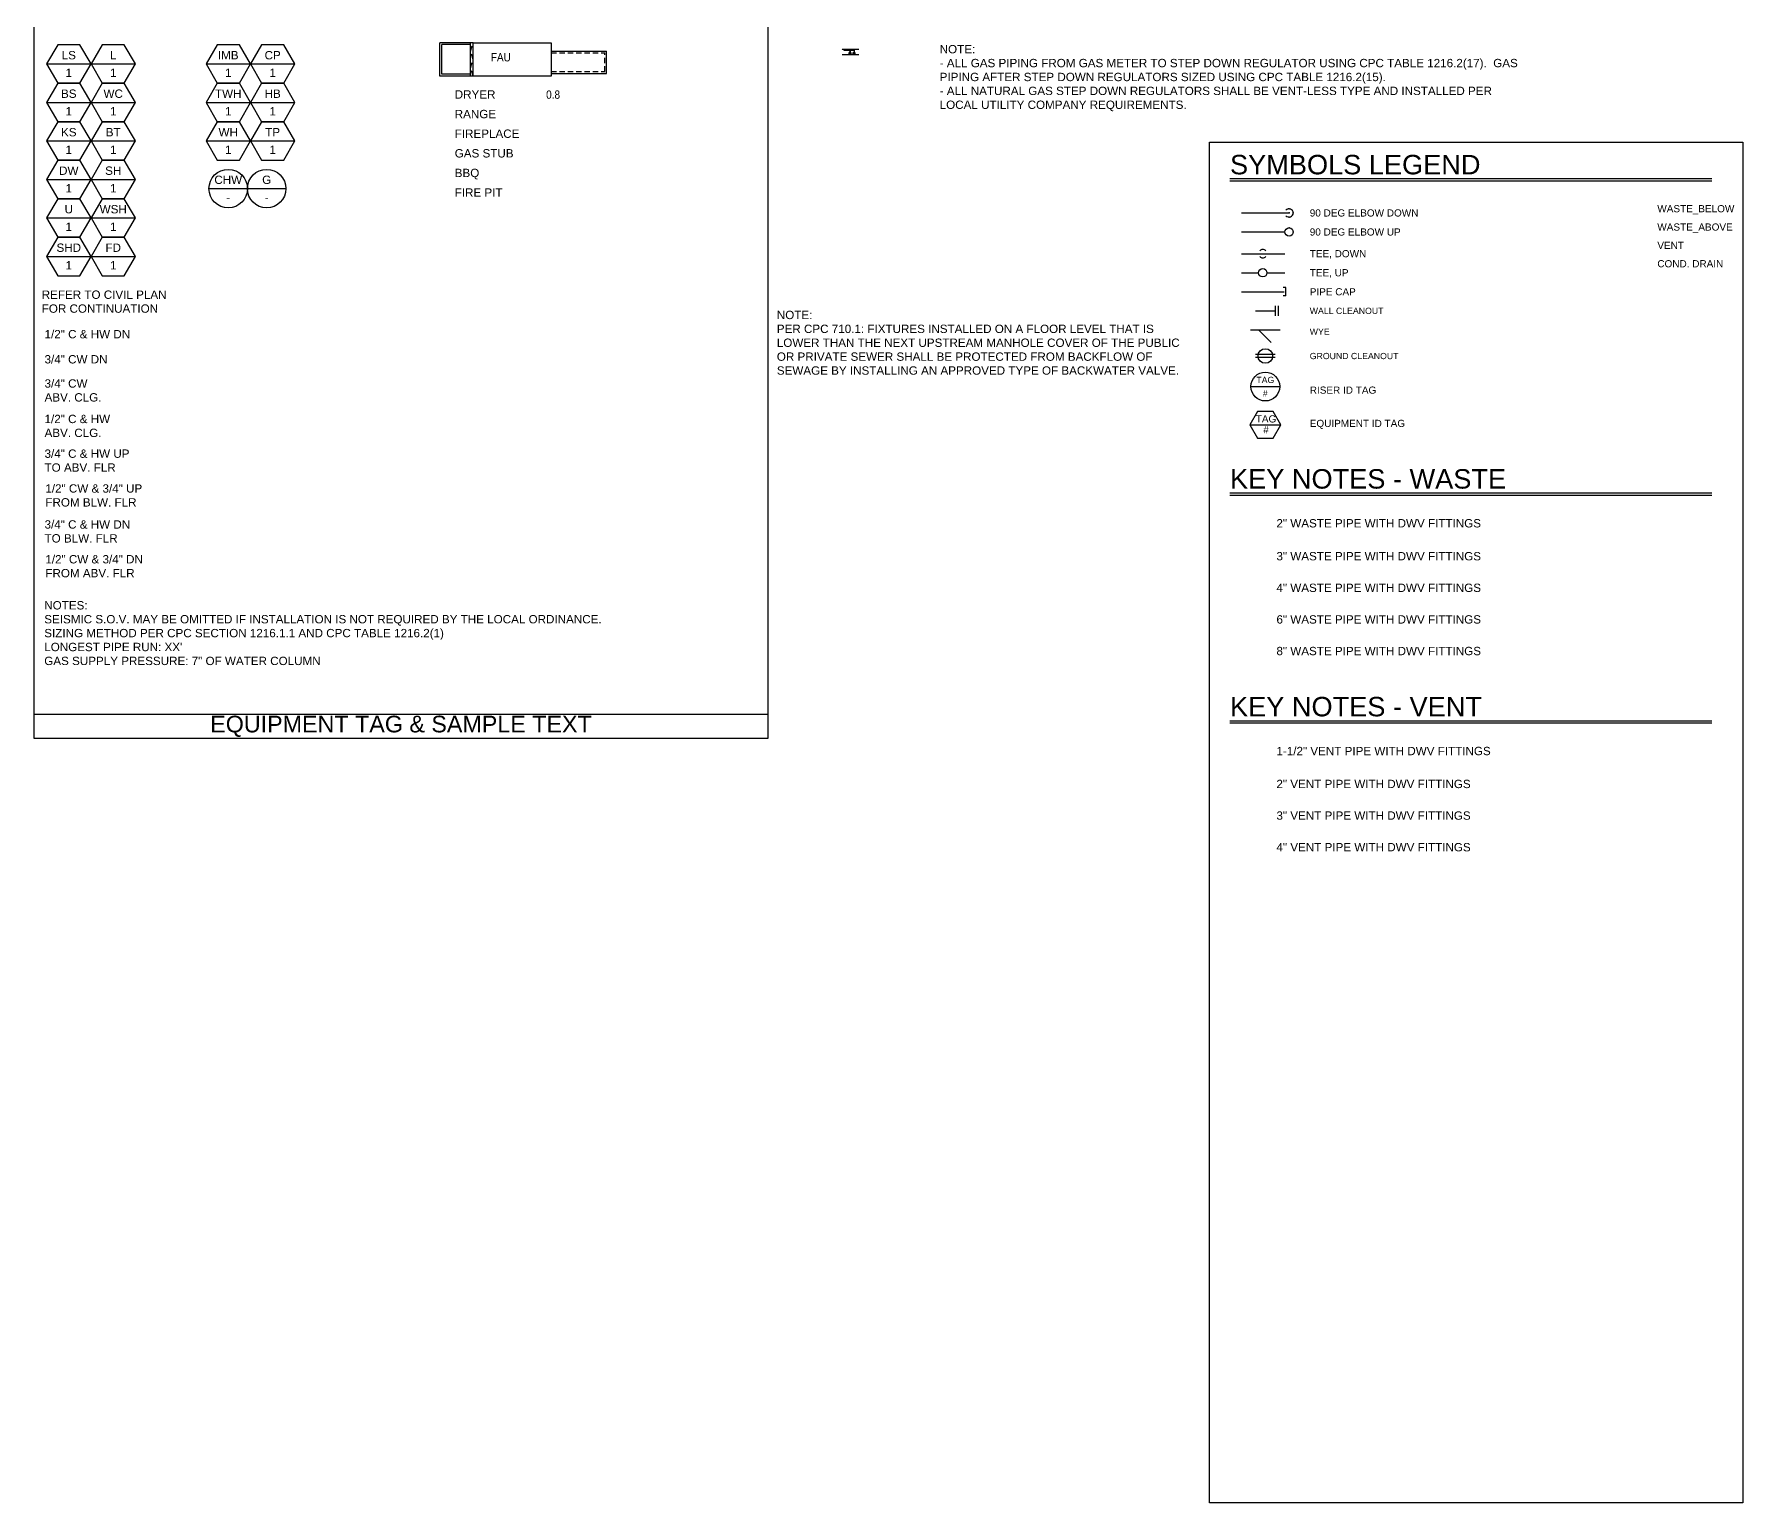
# Model space of a CAD drawing. Extents: x -1929 to 2514, y -3133 to 5867.
# Drawn here: x -1929 to -1009, y -510 to 283 of the extents above; entities that cross this region are included whole.
import ezdxf
from ezdxf.enums import TextEntityAlignment as Align

# ---------------------------------------------------------------- set-up
doc = ezdxf.new("R2010")
doc.units = 0
doc.header["$LTSCALE"] = 24
doc.header["$MEASUREMENT"] = 0
doc.linetypes.add('HIDDEN2', pattern=[0.1875, 0.125, -0.0625])
doc.layers.get('0').update_dxf_attribs({"color": 8})
doc.layers.add('cloud_cw', color=190, linetype='Continuous', plot=False)
doc.layers.add('GEC_NO PLOT', color=7, linetype='Continuous', plot=False)
for name, color, linetype in [('E-TXT1', 2, 'Continuous'), ('GEC_LEGEND', 2, 'Continuous'), ('GEC_TEXT', 2, 'Continuous'), ('P-GAS', 151, 'Continuous'), ('PLUM-4TEXT', 2, 'Continuous'), ('PLUM-BLOCK', 13, 'Continuous'), ('PLUM-DIM-CW-TEXT', 2, 'Continuous'), ('PLUM-DIM-GAS-TEXT', 2, 'Continuous'), ('PLUM-EQUIP', 5, 'Continuous'), ('PLUM_SYMBOLS', 3, 'Continuous'), ('PLUM_TEXT', 2, 'Continuous')]:
    doc.layers.add(name, color=color, linetype=linetype)
doc.layers.get('0').freeze()
doc.styles.add('A2', font='arial.ttf', dxfattribs={"height": 4.5})
doc.styles.add('ARC-TEXT', font='arial.ttf', dxfattribs={"width": 0.86, "height": 4.5})
doc.styles.add('ARC-TITLE', font='arial.ttf', dxfattribs={"width": 1.00018})
doc.styles.add('Arial', font='arial.ttf')
doc.styles.add('gmep', font='arial.ttf', dxfattribs={"width": 0.85, "height": 0.938})
doc.styles.add('rpm', font='arial.ttf', dxfattribs={"width": 0.85, "height": 0.09375})
doc.styles.get("Standard").update_dxf_attribs({"font": 'arial.ttf'})
doc.dimstyles.get("Standard").update_dxf_attribs({"dimtxt": 0.18, "dimasz": 0.18, "dimexe": 0.18, "dimexo": 0.0625, "dimgap": 0.09, "dimtad": 0, "dimtih": 1, "dimtoh": 1, "dimdec": 4, "dimzin": 0, "dimdsep": 46, "dimlunit": 4, "dimtxsty": 'Standard', "dimcen": 0.09, "dimadec": 0, "dimazin": 0, "dimtfac": 1, "dimtdec": 4, "dimtofl": 0, "dimtmove": 0, "dimatfit": 3, "dimfxl": 1, "dimfrac": 2, "dimtolj": 1, "dimtzin": 0, "dimarcsym": 0})

# ---------------------------------------------------------------- blocks, each defined once
blk = doc.blocks.new('Tag-Equipment')
at = {"color": 0}
blk.add_line((-12, 0), (12, 0), dxfattribs=at)
blk.add_lwpolyline([(-12, 0), (-6, -10.39), (6, -10.39), (12, 0), (6, 10.39), (-6, 10.39)], close=True, dxfattribs=at)
at = {"color": 0, "style": 'A2'}
for tag, p in [('TAG', (0, 4.75)), ('#', (0, -4.75))]:
    blk.add_attdef(tag, text='', height=4.5, dxfattribs=at).set_placement(p, align=Align.MIDDLE_CENTER)
blk = doc.blocks.new('Tag-Riser')
at = {"color": 0, "linetype": 'ByBlock'}
blk.add_line((-10.39, 0), (10.39, 0), dxfattribs=at)
blk.add_circle((0, 0), 10.39, dxfattribs=at)
at = {"color": 0, "style": 'A2'}
for tag, p in [('TAG', (0, 4.75)), ('#', (0, -4.75))]:
    blk.add_attdef(tag, text='', height=4.5, dxfattribs=at).set_placement(p, align=Align.MIDDLE_CENTER)
blk = doc.blocks.new('*U106')
at = {"linetype": 'Continuous'}
blk.add_spline([(0, -4), (-2, -2), (0, 0), (2, 2), (0, 4)], degree=3, dxfattribs=at)
blk = doc.blocks.new('*U229')
at = {"linetype": 'Continuous'}
blk.add_arc((0, 0), 1.5, 221.81031, 138.18969, dxfattribs=at)
blk = doc.blocks.new('*U228')
at = {"linetype": 'Continuous'}
blk.add_circle((0, 0), 1.5, dxfattribs=at)
blk = doc.blocks.new('*U205')
at = {"linetype": 'Continuous'}
for start, end in [(41.81031, 138.18969), (221.81031, 318.18969)]:
    blk.add_arc((0, 0), 1.5, start, end, dxfattribs=at)
blk = doc.blocks.new('*U206')
at = {"linetype": 'Continuous'}
for p, q in [((0, 0), (5, 0)), ((5.67, 1.5), (4.67, 1.5)), ((5.67, -1.5), (5.67, 1.5)), ((5.67, -1.5), (4.67, -1.5))]:
    blk.add_line(p, q, dxfattribs=at)
blk = doc.blocks.new('8CFM')
blk.add_line((0, 0), (0.404, 0))
blk.add_lwpolyline([(0.101, 0.175), (0, 0), (0.101, -0.175), (0.303, -0.175), (0.404, 0), (0.303, 0.175)], close=True)
at = {"style": 'rpm', "width": 0.85}
for tag, p in [('12', (0.211, 0.03)), ('1200', (0.211, -0.111))]:
    blk.add_attdef(tag, text='', height=0.0938, dxfattribs=at).set_placement(p, align=Align.CENTER)
blk = doc.blocks.new('*U204')
at = {"color": 4, "linetype": 'Continuous'}
for p, q in [((4, 0.67), (-4, 0.67)), ((4, -0.67), (-4, -0.67))]:
    blk.add_line(p, q, dxfattribs=at)
blk.add_circle((0, 0), 3, dxfattribs=at)
blk = doc.blocks.new('*U203')
at = {"color": 4, "linetype": 'Continuous'}
for p, q in [((0, 0), (8, 0)), ((8, 2), (8, -2)), ((9.25, 2), (9.25, -2))]:
    blk.add_line(p, q, dxfattribs=at)
blk = doc.blocks.new('GE_FAU')
for p, q in [((0, 0), (18, 0)), ((0, -18), (0, 0)), ((18, -18), (18, 0)), ((1, -16.56), (1, -1)), ((1, -1), (17, -1)), ((17, -16.56), (17, -1)), ((0, -16.56), (18, -16.56)), ((1.46, -60), (1.46, -90)), ((13.55, -60), (13.55, -90)), ((1.46, -90), (13.55, -90))]:
    blk.add_line(p, q)
at = {"linetype": 'HIDDEN2'}
for p, q in [((0, -18), (4.5, -16.56)), ((4.5, -16.56), (9, -18)), ((9, -18), (13.5, -16.56)), ((13.5, -16.56), (18, -18)), ((2.46, -60), (2.46, -89)), ((12.55, -60), (12.55, -89)), ((2.46, -89), (12.55, -89))]:
    blk.add_line(p, q, dxfattribs=at)
blk.add_lwpolyline([(0, -60), (0, -18), (18, -18), (18, -60)], close=True)

msp = doc.modelspace()

# ---------------------------------------------------------------- linework, layer by layer
at = {"layer": 'GEC_LEGEND', "color": 4}
for p, q in [((-1283.31, 204.57), (-1022.99, 204.57)), ((-1283.31, 34.91), (-1022.99, 34.91)), ((-1283.31, -88.05), (-1022.99, -88.05))]:
    msp.add_line(p, q, dxfattribs=at)
at = {"layer": 'GEC_LEGEND', "color": 1}
for p, q in [((-1283.31, 203.38), (-1022.99, 203.38)), ((-1283.31, 33.73), (-1022.99, 33.73)), ((-1283.31, -89.23), (-1022.99, -89.23))]:
    msp.add_line(p, q, dxfattribs=at)
at = {"layer": 'GEC_NO PLOT'}
msp.add_lwpolyline([(-1294.36, 224.33), (-1006.36, 224.33), (-1006.36, -510.35), (-1294.36, -510.35)], close=True, dxfattribs=at)
at = {"layer": 'GEC_TEXT', "color": 1}
for p, q in [((-1492.8, 274.46), (-1483.84, 274.46)), ((-1492.8, 271.54), (-1483.84, 271.54))]:
    msp.add_line(p, q, dxfattribs=at)
at = {"layer": 'P-GAS'}
for points in [[(-1491.76, 273.88), (-1491.25, 273.88)], [(-1491.32, 273.94), (-1491.32, 273.88)], [(-1491.32, 273.94), (-1491.25, 273.88)], [(-1491.32, 273.81), (-1491.32, 273.88)], [(-1491.32, 273.81), (-1491.25, 273.88)], [(-1491.18, 273.94), (-1491.25, 273.88)], [(-1491.25, 273.88), (-1491.25, 273.88)], [(-1491.25, 273.88), (-1486.35, 273.88)], [(-1491.18, 273.81), (-1491.25, 273.88)], [(-1491.18, 273.94), (-1491.18, 273.88)], [(-1491.18, 273.81), (-1491.18, 273.88)], [(-1488.56, 273.13), (-1488.49, 273.13)], [(-1488.56, 273.13), (-1488.49, 273.05)], [(-1488.56, 272.98), (-1488.49, 273.05)], [(-1488.56, 272.98), (-1488.49, 272.98)], [(-1488.49, 273.88), (-1488.49, 272.65)], [(-1488.43, 273.13), (-1488.49, 273.13)], [(-1488.43, 273.13), (-1488.49, 273.05)], [(-1488.43, 272.98), (-1488.49, 273.05)], [(-1488.43, 272.98), (-1488.49, 272.98)], [(-1486.42, 273.13), (-1486.35, 273.13)], [(-1486.42, 273.13), (-1486.35, 273.05)], [(-1486.42, 272.98), (-1486.35, 273.05)], [(-1486.42, 272.98), (-1486.35, 272.98)], [(-1486.35, 273.88), (-1486.35, 272.65)], [(-1486.28, 273.13), (-1486.35, 273.13)], [(-1486.28, 273.13), (-1486.35, 273.05)], [(-1486.28, 272.98), (-1486.35, 273.05)], [(-1486.28, 272.98), (-1486.35, 272.98)]]:
    msp.add_lwpolyline(points, dxfattribs=at)
for points in [[(-1488.92, 272.65), (-1488.06, 272.65), (-1488.06, 272.04), (-1488.92, 272.04)], [(-1486.78, 272.65), (-1485.92, 272.65), (-1485.92, 272.04), (-1486.78, 272.04)]]:
    msp.add_lwpolyline(points, close=True, dxfattribs=at)
at = {"layer": 'PLUM-BLOCK'}
msp.add_lwpolyline([(-1929.27, 287.32), (-1532.89, 287.32), (-1532.89, -97.6), (-1929.27, -97.6)], close=True, dxfattribs=at)
msp.add_lwpolyline([(-1929.27, -84.61), (-1532.89, -84.61)], dxfattribs=at)
at = {"layer": 'PLUM-DIM-GAS-TEXT'}
for centre in [(-1490.1, 274.03), (-1488.63, 273.33), (-1487.12, 274.02)]:
    msp.add_ellipse(centre, major_axis=(-0.122, 0), ratio=0.524448, dxfattribs=at)
at = {"layer": 'PLUM_SYMBOLS'}
for p, q in [((-1277.12, 186.06), (-1251.41, 186.06)), ((-1277.12, 175.78), (-1253.67, 175.78)), ((-1277.12, 164.07), (-1253.7, 164.07)), ((-1277.12, 153.78), (-1268.07, 153.78)), ((-1263.34, 153.78), (-1253.7, 153.78)), ((-1277.12, 143.5), (-1254.09, 143.5)), ((-1272.2, 122.92), (-1256.26, 122.92)), ((-1267.95, 122.92), (-1261.14, 116.12))]:
    msp.add_line(p, q, dxfattribs=at)
for p in [(-1251.41, 188.32), (-1251.41, 186.06), (-1249.15, 186.06), (-1251.41, 183.8), (-1251.41, 178.04), (-1249.15, 175.78)]:
    msp.add_point(p, dxfattribs=at)

# ---------------------------------------------------------------- block references
at = {"layer": 'P-GAS', "xscale": 0.036458333, "yscale": 0.036458333, "zscale": 0.036458333}
msp.add_blockref('*U106', (-1491.76, 273.88), dxfattribs=at)
at = {"layer": 'PLUM-4TEXT', "linetype": 'ByBlock'}
for p, values in [((-1910.51, 266.47), {'TAG': 'LS', '#': '1'}), ((-1886.51, 266.47), {'TAG': 'L', '#': '1'}), ((-1910.51, 245.69), {'TAG': 'BS', '#': '1'}), ((-1886.51, 245.69), {'TAG': 'WC', '#': '1'}), ((-1910.51, 224.9), {'TAG': 'KS', '#': '1'}), ((-1886.51, 224.9), {'TAG': 'BT', '#': '1'}), ((-1910.51, 204.12), {'TAG': 'DW', '#': '1'}), ((-1886.51, 204.12), {'TAG': 'SH', '#': '1'}), ((-1910.51, 183.33), {'TAG': 'U', '#': '1'}), ((-1886.51, 183.33), {'TAG': 'WSH', '#': '1'}), ((-1910.51, 162.55), {'TAG': 'SHD', '#': '1'}), ((-1886.51, 162.55), {'TAG': 'FD', '#': '1'})]:
    msp.add_blockref('Tag-Equipment', p, dxfattribs=at).add_auto_attribs(values)
at = {"layer": 'PLUM-DIM-CW-TEXT', "linetype": 'ByBlock'}
for name, p, values in [('Tag-Equipment', (-1824.39, 266.47), {'TAG': 'IMB', '#': '1'}), ('Tag-Equipment', (-1800.39, 266.47), {'TAG': 'CP', '#': '1'}), ('Tag-Equipment', (-1824.39, 245.69), {'TAG': 'TWH', '#': '1'}), ('Tag-Equipment', (-1800.39, 245.69), {'TAG': 'HB', '#': '1'}), ('Tag-Equipment', (-1824.39, 224.9), {'TAG': 'WH', '#': '1'}), ('Tag-Equipment', (-1800.39, 224.9), {'TAG': 'TP', '#': '1'}), ('Tag-Riser', (-1824.39, 199.2), {'TAG': 'CHW', '#': '-'}), ('Tag-Riser', (-1803.61, 199.2), {'TAG': 'G', '#': '-'})]:
    msp.add_blockref(name, p, dxfattribs=at).add_auto_attribs(values)
at = {"layer": 'PLUM-EQUIP', "rotation": 89.99999999999997}
msp.add_blockref('GE_FAU', (-1710.03, 259.92), dxfattribs=at)
at = {"layer": 'PLUM_SYMBOLS'}
for name, p, xscale, yscale, zscale in [('*U229', (-1251.41, 186.06), 1.499999798785716, 1.499999798785716, 1.499999798785716), ('*U228', (-1251.41, 175.78), 1.499999798785716, 1.499999798785716, 1.499999798785716), ('*U205', (-1265.6, 164.07), 1.499999798785716, 1.499999798785716, 1.499999798785716), ('*U228', (-1265.59, 153.78), 1.499999798785716, 1.499999798785716, 1.499999798785716), ('*U206', (-1261.59, 143.5), 1.499999798785716, 1.499999798785716, 1.499999798785716), ('*U203', (-1269.48, 133.21), 1.312499988, 1.312499988, 1.312499988), ('*U204', (-1264.23, 108.82), 1.312499988, 1.312499988, 1.312499988)]:
    msp.add_blockref(name, p, dxfattribs=dict(at, xscale=xscale, yscale=yscale, zscale=zscale))
at = {"layer": 'PLUM_TEXT', "xscale": 0.7499998376785799, "yscale": 0.7499998376785799, "zscale": 0.7499998376785799}
msp.add_blockref('Tag-Riser', (-1264.23, 92.34), dxfattribs=at).add_auto_attribs({'TAG': 'TAG', '#': '#'})
at = {"layer": 'PLUM_TEXT', "linetype": 'ByBlock'}
ref = msp.add_blockref('8CFM', (-1272.54, 71.68), dxfattribs=dict(at, xscale=41.142852, yscale=41.142852, zscale=41.142852))
ref.add_attrib('1200', '#', dxfattribs={"layer": '0', "height": 3.86, "style": 'Arial'}).set_placement((-1263.86, 67.13), align=Align.CENTER)
ref.add_attrib('12', 'TAG', dxfattribs={"layer": '0', "height": 3.857, "style": 'Arial'}).set_placement((-1263.86, 72.93), align=Align.CENTER)

# ---------------------------------------------------------------- texts
at = {"layer": 'cloud_cw', "insert": (-1652.68, 252.19), "char_height": 4.5, "attachment_point": 1, "style": 'ARC-TEXT'}
msp.add_mtext_dynamic_manual_height_columns('0.8', width=10.5094, gutter_width=22.5, heights=[0], dxfattribs=at)
at = {"layer": 'GEC_LEGEND', "color": 3, "style": 'ARC-TITLE'}
for s, p in [('SYMBOLS LEGEND', (-1283.31, 206.9)), ('KEY NOTES - WASTE', (-1283.31, 37.25)), ('KEY NOTES - VENT', (-1283.31, -85.71))]:
    msp.add_text(s, height=10.5, dxfattribs=at).set_placement(p)
at = {"layer": 'GEC_LEGEND', "char_height": 4.5, "width": 239.5816, "attachment_point": 1, "style": 'Arial'}
for s, insert in [('{\\W1;2" WASTE PIPE WITH DWV FITTINGS}', (-1258.22, 20.78)), ('{\\W1;3" WASTE PIPE WITH DWV FITTINGS}', (-1258.22, 3)), ('{\\W1;4" WASTE PIPE WITH DWV FITTINGS}', (-1258.22, -14.06)), ('{\\W1;6" WASTE PIPE WITH DWV FITTINGS}', (-1258.22, -31.13)), ('{\\W1;8" WASTE PIPE WITH DWV FITTINGS}', (-1258.22, -48.2)), ('{\\W1;1-1/2" VENT PIPE WITH DWV FITTINGS}', (-1258.22, -102.18)), ('{\\W1;2" VENT PIPE WITH DWV FITTINGS}', (-1258.22, -119.95)), ('{\\W1;3" VENT PIPE WITH DWV FITTINGS}', (-1258.22, -137.02)), ('{\\W1;4" VENT PIPE WITH DWV FITTINGS}', (-1258.22, -154.09))]:
    msp.add_mtext(s, dxfattribs=dict(at, insert=insert))
at = {"layer": 'PLUM-4TEXT', "insert": (-1682.56, 272.36), "char_height": 4.5, "attachment_point": 1, "style": 'ARC-TEXT'}
msp.add_mtext_dynamic_manual_height_columns('FAU', width=6.1291, gutter_width=22.5, heights=[0], dxfattribs=at)
at = {"layer": 'PLUM-4TEXT', "linetype": 'ByBlock', "insert": (-1528.08, 115.96), "char_height": 4.5, "width": 220.9592, "attachment_point": 4, "style": 'A2'}
msp.add_mtext('NOTE:\\PPER CPC 710.1: FIXTURES INSTALLED ON A FLOOR LEVEL THAT IS LOWER THAN THE NEXT UPSTREAM MANHOLE COVER OF THE PUBLIC OR PRIVATE SEWER SHALL BE PROTECTED FROM BACKFLOW OF SEWAGE BY INSTALLING AN APPROVED TYPE OF BACKWATER VALVE.', dxfattribs=at)
at = {"layer": 'PLUM-BLOCK', "color": 2, "insert": (-1731.08, -91.1), "char_height": 9, "width": 396.3759, "attachment_point": 5, "style": 'A2'}
msp.add_mtext('EQUIPMENT TAG & SAMPLE TEXT', dxfattribs=at)
at = {"layer": 'PLUM-DIM-CW-TEXT', "char_height": 4.5, "width": 88.8578, "attachment_point": 4, "style": 'A2'}
for s, insert in [('REFER TO CIVIL PLAN \\PFOR CONTINUATION', (-1925.13, 138.15)), ('1/2" C & HW DN', (-1923.6, 120.58)), ('3/4" CW DN', (-1923.6, 107.02)), ('3/4" CW\\PABV. CLG.', (-1923.6, 90.21)), ('1/2" C & HW\\PABV. CLG.', (-1923.6, 71.06)), ('3/4" C & HW UP\\PTO ABV. FLR', (-1923.6, 52.33)), ('1/2" CW & 3/4" UP\\PFROM BLW. FLR', (-1923.16, 33.54)), ('3/4" C & HW DN\\PTO BLW. FLR', (-1923.6, 14.11)), ('1/2" CW & 3/4" DN\\PFROM ABV. FLR', (-1923.16, -4.68))]:
    msp.add_mtext(s, dxfattribs=dict(at, insert=insert))
at = {"layer": 'PLUM-DIM-GAS-TEXT', "style": 'A2'}
for s, p in [('CEILING', (-1492.88, 274.46)), ('FLOOR', (-1492.9, 271.54))]:
    msp.add_text(s, height=0.0938, dxfattribs=at).set_placement(p, align=Align.MIDDLE_RIGHT)
at = {"layer": 'PLUM-DIM-GAS-TEXT'}
for s, insert, char_height, width, attachment_point, style in [('NOTE:\\P- ALL GAS PIPING FROM GAS METER TO STEP DOWN REGULATOR USING CPC TABLE 1216.2(17).  GAS PIPING AFTER STEP DOWN REGULATORS SIZED USING CPC TABLE 1216.2(15).\\P- ALL NATURAL GAS STEP DOWN REGULATORS SHALL BE VENT-LESS TYPE AND INSTALLED PER LOCAL UTILITY COMPANY REQUIREMENTS.', (-1440.12, 276.72), 4.5, 314.9992, 1, 'A2'), ('SOV', (-1491.72, 274.39), 0.1, 5.6305, 1, 'gmep'), ('1', (-1490.13, 274.08), 0.1, 5.6305, 1, 'gmep'), ('35 CFH', (-1488.73, 272.34), 0.1, 5.6305, 1, 'gmep'), ('\\pi0.18354;DRYER', (-1488.89, 272.53), 0.1, 0.7721, 1, 'gmep'), ('2', (-1488.66, 273.38), 0.1, 5.6305, 1, 'gmep'), ('3', (-1487.15, 274.07), 0.1, 5.6305, 1, 'gmep'), ('\\pi0.18276;RANGE', (-1486.75, 272.53), 0.1, 0.7721, 1, 'gmep'), ('65 CFH', (-1486.55, 272.34), 0.1, 5.6305, 1, 'gmep'), ('DRYER', (-1702.06, 252.28), 4.5, 52.4717, 1, 'A2'), ('RANGE', (-1702.06, 241.69), 4.5, 52.4717, 1, 'A2'), ('FIREPLACE', (-1702.06, 231.09), 4.5, 52.4717, 1, 'A2'), ('GAS STUB', (-1702.06, 220.5), 4.5, 52.4717, 1, 'A2'), ('BBQ', (-1702.06, 209.91), 4.5, 52.4717, 1, 'A2'), ('FIRE PIT', (-1702.06, 199.32), 4.5, 52.4717, 1, 'A2'), ('NOTES:\\PSEISMIC S.O.V. MAY BE OMITTED IF INSTALLATION IS NOT REQUIRED BY THE LOCAL ORDINANCE.\\PSIZING METHOD PER CPC SECTION 1216.1.1 AND CPC TABLE 1216.2(1)\\PLONGEST PIPE RUN: XX\'\\PGAS SUPPLY PRESSURE: 7" OF WATER COLUMN', (-1923.76, -40.8), 4.5, 400.4561, 4, 'A2')]:
    msp.add_mtext(s, dxfattribs=dict(at, insert=insert, char_height=char_height, width=width, attachment_point=attachment_point, style=style))
at = {"layer": 'PLUM_TEXT', "style": 'Arial'}
for s, height, p in [('90 DEG ELBOW DOWN', 3.8571, (-1240.23, 186.06)), ('90 DEG ELBOW UP', 3.8571, (-1240.23, 175.78)), ('TEE, DOWN', 3.857, (-1240.23, 164.07)), ('TEE, UP', 3.857, (-1240.23, 153.78)), ('PIPE CAP', 3.857, (-1240.23, 143.5)), ('WALL CLEANOUT', 3.375, (-1240.23, 133.21)), ('WYE', 3.375, (-1240.23, 121.96)), ('GROUND CLEANOUT', 3.375, (-1240.23, 108.82))]:
    msp.add_text(s, height=height, dxfattribs=at).set_placement(p, align=Align.MIDDLE_LEFT)
for s, height, p in [('WASTE_BELOW', 3.8555, (-1052.49, 186.42)), ('WASTE_ABOVE', 3.8555, (-1052.49, 176.52)), ('VENT', 3.855, (-1052.49, 166.62)), ('COND. DRAIN', 3.8555, (-1052.49, 156.72))]:
    msp.add_text(s, height=height, dxfattribs=at).set_placement(p)
at = {"layer": 'PLUM_TEXT', "char_height": 3.8571, "width": 86.3202, "attachment_point": 1, "style": 'Arial'}
for s, insert in [('RISER ID TAG', (-1240.23, 92.34)), ('EQUIPMENT ID TAG', (-1240.23, 74.38))]:
    msp.add_mtext(s, dxfattribs=dict(at, insert=insert))

# ---------------------------------------------------------------- leaders
at = {"layer": 'E-TXT1'}
msp.add_leader([(-1491.25, 273.88), (-1491.34, 274.33), (-1491.46, 274.33)], dimstyle='Standard', override={"dimgap": 0.09, "dimtad": 0}, dxfattribs=at)

doc.saveas('drawing.dxf')
